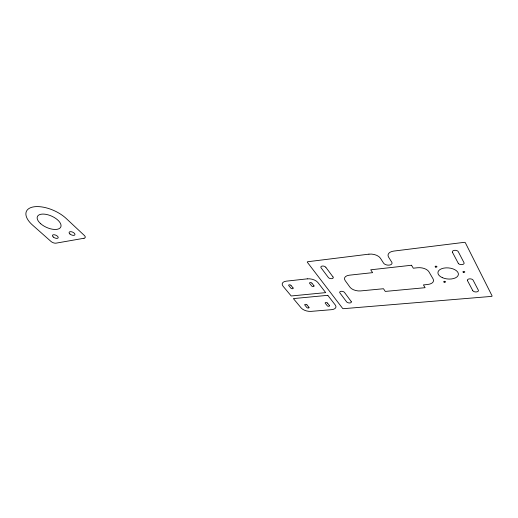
<?xml version="1.0" encoding="UTF-8"?>
<svg xmlns="http://www.w3.org/2000/svg" width="518" height="518" viewBox="0 0 518 518"><rect width="100%" height="100%" fill="white"/><g stroke="black" fill="none" stroke-linecap="round" stroke-linejoin="round"><path stroke-width="0.78" d="M290.999 285.431L293.007 287.878M306.999 304.953L308.883 307.252M311.94 283.216L313.895 285.716M327.538 303.134L329.37 305.478M325.874 267.333L332.97 276.903M351.113 301.366L344.561 292.528A2.558 1.327 11 0 0 341.135 291.323A2.558 1.327 11 0 0 339.95 292.974L346.548 301.767A2.525 1.282 10.7 0 0 349.812 302.959A2.525 1.282 10.7 0 0 351.159 301.424M452.525 252.441L458.242 263.228M467.534 280.75L472.766 290.624M311.888 283.152A1.276 0.667 12.4 0 0 310.165 282.575A1.276 0.667 12.4 0 0 309.693 283.45L311.655 285.949A1.269 0.66 12.3 0 0 313.312 286.59A1.269 0.66 12.3 0 0 313.947 285.774M290.948 285.373A1.25 0.647 13.4 0 0 289.251 284.809A1.25 0.647 13.4 0 0 288.83 285.664L290.844 288.105A1.243 0.641 13.3 0 0 292.476 288.733A1.243 0.641 13.3 0 0 293.058 287.943M329.422 305.536A1.23 0.622 11.7 0 1 328.775 306.28A1.23 0.622 11.7 0 1 327.175 305.665L325.336 303.328A1.237 0.622 11.7 0 1 325.828 302.525A1.237 0.622 11.7 0 1 327.493 303.075M308.935 307.303A1.211 0.602 12.6 0 1 308.339 308.035A1.211 0.602 12.6 0 1 306.76 307.433L304.875 305.141A1.211 0.602 12.7 0 1 305.316 304.351A1.211 0.602 12.7 0 1 306.954 304.895M333.022 276.968A2.616 1.399 11.4 0 1 331.695 278.671A2.616 1.399 11.4 0 1 328.289 277.415L321.141 267.89A2.655 1.444 11.8 0 1 322.293 266.058A2.655 1.444 11.8 0 1 325.822 267.269M467.495 280.685A2.927 1.554 4.7 0 1 469.548 278.865A2.927 1.554 4.7 0 1 473.135 280.219L478.302 290.138A2.881 1.502 4.7 0 1 476.411 291.932A2.881 1.502 4.7 0 1 472.805 290.689M452.479 252.37A3.037 1.709 4.6 0 1 454.558 250.33A3.037 1.709 4.6 0 1 458.313 251.761L463.96 262.6A2.991 1.645 4.6 0 1 462.056 264.601A2.991 1.645 4.6 0 1 458.275 263.299M84.02 238.254L56.048 243.156A3.833 1.794 23.3 0 1 50.984 241.433L32.971 225.466A24.812 11.985 24.1 0 1 32.925 206.999A24.812 11.985 24.1 0 1 66.194 218.479L84.369 235.496A3.917 1.91 22.7 0 1 84.02 238.254M368.926 254.157L307.744 261.732A0.835 0.46 12.6 0 0 307.368 262.296L342.573 308.327A0.783 0.388 11 0 0 343.583 308.676L491.427 296.406A0.913 0.466 4.2 0 0 492.068 295.869L465.371 242.787A0.978 0.557 3.9 0 0 464.154 242.353L393.797 251.075A9.033 5.076 7.8 0 0 388.61 257.187L391.77 262.179A4.429 2.454 8.4 0 1 389.245 265.112A4.429 2.454 8.4 0 1 383.573 263.131L380.367 258.171A8.806 4.915 9.2 0 0 368.926 254.157M411.519 265.248L370.713 269.8L372.63 272.649L349.404 275.181A8.333 4.448 10.4 0 0 345.156 280.562L350.006 287.244A8.256 4.351 10.2 0 0 360.632 290.922L383.469 288.733L385.282 291.42L425.097 287.691L423.413 284.906L427.544 284.511A8.845 4.733 6.8 0 0 433.113 278.969L428.898 271.749A8.935 4.856 6.9 0 0 417.514 267.748L413.306 268.207L411.519 265.248M307.291 278.852L286.305 281.157A7.861 4.073 13.4 0 0 283.055 286.208L291.2 295.979L325.705 292.625L317.89 282.517A8.016 4.202 12.4 0 0 307.291 278.852M327.79 295.325L293.376 298.588L301.198 307.977A7.602 3.775 12.6 0 0 311.13 311.37L331.501 309.68A7.757 3.891 11.7 0 0 335.288 305.024L327.79 295.325M53.289 237.03A3.102 1.463 23.4 0 0 58.133 237.859A3.102 1.463 23.4 0 0 54.532 234.803A3.102 1.463 23.4 0 0 53.289 237.03M69.924 234A3.14 1.522 23.1 0 0 74.87 234.842A3.14 1.522 23.1 0 0 71.283 231.721A3.14 1.522 23.1 0 0 69.924 234M40.721 223.75A12.801 6.184 24.1 0 0 60.677 227.227A12.801 6.184 24.1 0 0 45.908 214.342A12.801 6.184 24.1 0 0 40.721 223.75M463.325 272.293A0.932 0.505 4.7 0 0 464.775 272.002A0.932 0.505 4.7 0 0 463.448 271.426A0.932 0.505 4.7 0 0 463.325 272.293M435.489 267.016A0.913 0.505 6 0 0 436.939 266.783A0.913 0.505 6 0 0 435.677 266.168A0.913 0.505 6 0 0 435.489 267.016M444.127 282.142A0.9 0.479 5.9 0 0 445.519 281.883A0.9 0.479 5.9 0 0 444.237 281.326A0.9 0.479 5.9 0 0 444.127 282.142M442.314 277.642A10.282 5.556 5.5 0 0 458.372 274.624A10.282 5.556 5.5 0 0 443.796 268.123A10.282 5.556 5.5 0 0 442.314 277.642"/></g></svg>
